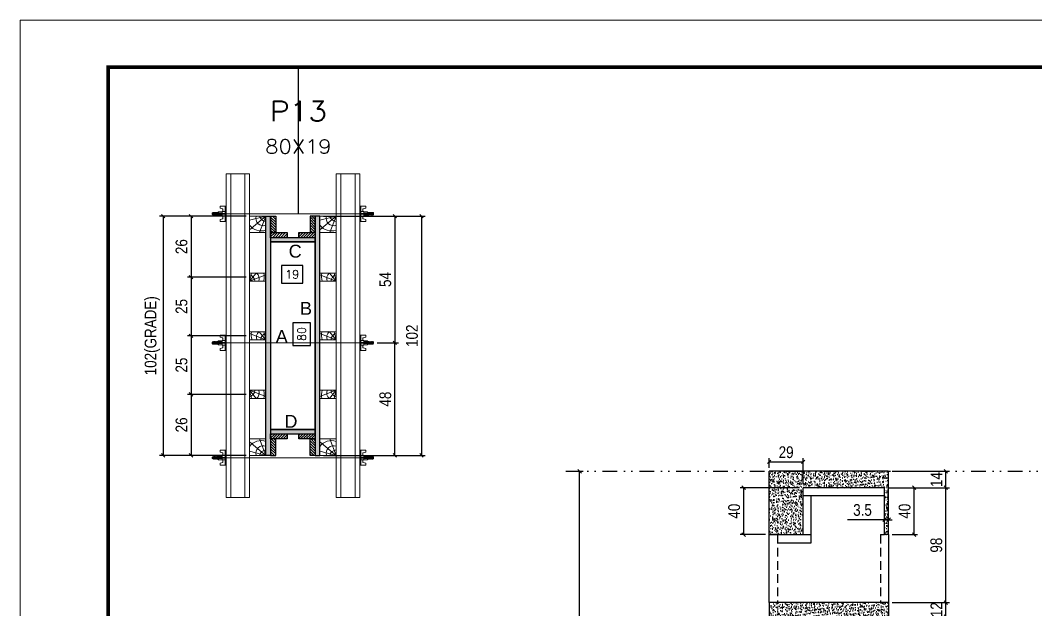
# Model space of a CAD drawing. Header units: millimetres. Extents: x 169816 to 178745, y 96537 to 113647.
# Drawn here: x 169816 to 170683, y 107422 to 107924 of the extents above; entities that cross this region are included whole.
import ezdxf
from ezdxf.enums import TextEntityAlignment as Align

# ---------------------------------------------------------------- set-up
doc = ezdxf.new("R2010")
doc.units = ezdxf.units.MM
for name, pattern in [('DASHED', [0.75, 0.5, -0.25]), ('DIVIDE2', [0.625, 0.25, -0.125, 0, -0.125, 0, -0.125]), ('HIDDEN', [0.375, 0.25, -0.125])]:
    doc.linetypes.add(name, pattern=pattern)
for name, color, linetype in [('CHAPA', 1, 'Continuous'), ('COTA', 241, 'Continuous'), ('Cota Seção (2x)', 241, 'Continuous'), ('MEIO_PONT', 93, 'Continuous'), ('Nível', 160, 'Continuous'), ('Painéis', 200, 'Continuous'), ('SARR_2.2x7', 40, 'Continuous'), ('SARRAFO', 251, 'Continuous'), ('Sarrafo de Pressão', 42, 'HIDDEN'), ('Texto de Titulo', 7, 'Continuous'), ('Texto Qtd Sarr', 242, 'Continuous'), ('TEXTO_GERAL', 7, 'Continuous')]:
    doc.layers.add(name, color=color, linetype=linetype)
for name, color, linetype, lineweight in [('Folhas', 255, 'Continuous', 9), ('Hachura', 251, 'Continuous', 9), ('Madeira', 126, 'Continuous', 18), ('Perfil Metálico', 224, 'Continuous', 18), ('SARRAFO DE PRESSAO', 251, 'DASHED', 9), ('Texto Seção', 7, 'Continuous', 15)]:
    doc.layers.add(name, color=color, linetype=linetype, lineweight=lineweight)
doc.styles.add('ARIAL', font='arial.ttf')
doc.styles.add('COTA TECNICA', font='techl___.ttf', dxfattribs={"height": 10})
doc.styles.add('COTA TECNICA 2X', font='techl___.ttf', dxfattribs={"height": 10})
doc.styles.add('COTA TECNICA-50', font='techl___.ttf', dxfattribs={"height": 10})
doc.styles.add('ROMANS', font='romans.shx')
doc.dimstyles.new('COTA PAINEL-50', dxfattribs={"dimtxt": 10, "dimasz": 3, "dimexe": 3, "dimexo": 3, "dimgap": 3, "dimtad": 1, "dimdec": 1, "dimzin": 12, "dimdsep": 46, "dimtxsty": 'COTA TECNICA-50', "dimblk1": 'OBLIQUE', "dimblk2": 'OBLIQUE', "dimsah": 1, "dimcen": 0.9, "dimclrd": 4, "dimclre": 4, "dimclrt": 240, "dimadec": 1, "dimazin": 3, "dimtfac": 1, "dimtdec": 1, "dimtmove": 0, "dimatfit": 3, "dimfxl": 1, "dimtolj": 1, "dimtzin": 12, "dimarcsym": 0})
doc.dimstyles.new('PAINEL', dxfattribs={"dimtxt": 10, "dimasz": 3, "dimexe": 3, "dimexo": 3, "dimgap": 3, "dimtad": 1, "dimdec": 1, "dimzin": 12, "dimdsep": 46, "dimtxsty": 'COTA TECNICA', "dimblk1": 'OBLIQUE', "dimblk2": 'OBLIQUE', "dimsah": 1, "dimcen": 0.9, "dimclrd": 4, "dimclre": 4, "dimclrt": 240, "dimadec": 1, "dimazin": 3, "dimtfac": 1, "dimtdec": 1, "dimtmove": 0, "dimatfit": 3, "dimfxl": 1, "dimtolj": 1, "dimtzin": 12, "dimarcsym": 0})
doc.dimstyles.new('SECAO PILAR', dxfattribs={"dimtxt": 10, "dimasz": 3, "dimexe": 3, "dimexo": 3, "dimgap": 3, "dimtad": 1, "dimdec": 1, "dimlfac": 0.5, "dimzin": 12, "dimdsep": 46, "dimtxsty": 'COTA TECNICA 2X', "dimblk1": 'OBLIQUE', "dimblk2": 'OBLIQUE', "dimsah": 1, "dimcen": 0.9, "dimclrd": 256, "dimclre": 256, "dimclrt": 256, "dimadec": 1, "dimazin": 3, "dimtfac": 1, "dimtdec": 1, "dimtmove": 0, "dimatfit": 3, "dimfxl": 1, "dimtolj": 1, "dimtzin": 12, "dimarcsym": 0})
doc.dimstyles.new('SECÇÃO 2', dxfattribs={"dimtxt": 7, "dimasz": 6, "dimexe": 0.18, "dimexo": 2, "dimgap": -4, "dimtad": 3, "dimdec": 1, "dimlfac": 0.5, "dimzin": 12, "dimdsep": 46, "dimtxsty": 'ROMANS', "dimblk": 'ARCHTICK', "dimcen": 0.09, "dimse1": 1, "dimse2": 1, "dimsd1": 1, "dimsd2": 1, "dimclrd": 180, "dimclre": 5, "dimclrt": 1, "dimadec": 0, "dimazin": 3, "dimtfac": 1, "dimtdec": 1, "dimtofl": 0, "dimtmove": 0, "dimatfit": 3, "dimldrblk": 'ARCHTICK', "dimfxl": 1, "dimtolj": 1, "dimtzin": 0, "dimarcsym": 0})
pattern_1 = [(135, (147138.2611, 117056.175), (-1.12253202, -1.12253202), [])]
pattern_2 = [(135, (147138.2611, 116881.175), (-1.12253202, -1.12253202), [])]

# ---------------------------------------------------------------- blocks, each defined once
blk = doc.blocks.new('9999999999')
at = {"layer": 'Folhas'}
blk.add_lwpolyline([(98138.98, 34190.21), (99623.98, 34190.21), (99623.98, 35240.21), (98138.98, 35240.21)], close=True, dxfattribs=at)
at = {"layer": 'Folhas', "color": 30, "const_width": 3}
blk.add_lwpolyline([(98213.98, 34230.21), (99583.98, 34230.21), (99583.98, 35200.21), (98213.98, 35200.21)], close=True, dxfattribs=at)
blk = doc.blocks.new('*D551')
at = {"layer": 'Cota Seção (2x)', "color": 180, "lineweight": -2, "transparency": 16777216}
for p, q in [((170063.67, 107666.39), (170048.67, 107666.39)), ((170048.67, 107666.39), (170048.67, 107647.05)), ((170063.67, 107647.05), (170063.67, 107666.39)), ((170048.67, 107647.05), (170063.67, 107647.05))]:
    blk.add_line(p, q, dxfattribs=at)
at = {"layer": 'Defpoints', "color": 0, "transparency": 16777216}
for p in [(170029.67, 107735.22), (170029.67, 107575.22), (170067.67, 107575.22)]:
    blk.add_point(p, dxfattribs=at)
at = {"layer": 'Cota Seção (2x)', "color": 1, "transparency": 16777216, "insert": (170056.17, 107656.72), "char_height": 7, "attachment_point": 5, "rotation": 90, "style": 'ROMANS'}
blk.add_mtext('\\A1;80', dxfattribs=at)
blk = doc.blocks.new('_ArchTick')
at = {"color": 0, "linetype": 'ByBlock', "const_width": 0.15}
blk.add_lwpolyline([(-0.5, -0.5), (0.5, 0.5)], dxfattribs=at)
blk = doc.blocks.new('_Oblique')
at = {"color": 0, "linetype": 'ByBlock', "lineweight": -2}
blk.add_line((-0.5, -0.5), (0.5, 0.5), dxfattribs=at)
blk = doc.blocks.new('*D552')
at = {"layer": 'Cota Seção (2x)', "lineweight": -2, "transparency": 16777216}
for p, q in [((170074.67, 107757.22), (170161.44, 107757.22)), ((170158.44, 107757.22), (170158.44, 107553.22)), ((170074.67, 107553.22), (170161.44, 107553.22))]:
    blk.add_line(p, q, dxfattribs=at)
at = {"layer": 'Defpoints', "color": 0, "transparency": 16777216}
for p in [(170071.67, 107757.22), (170071.67, 107553.22), (170158.44, 107553.22)]:
    blk.add_point(p, dxfattribs=at)
at = {"layer": 'Cota Seção (2x)', "lineweight": -2, "transparency": 16777216, "xscale": 3, "yscale": 3, "zscale": 3}
for p, rotation in [((170158.44, 107757.22), 90), ((170158.44, 107553.22), 270)]:
    blk.add_blockref('_Oblique', p, dxfattribs=dict(at, rotation=rotation))
at = {"layer": 'Cota Seção (2x)', "transparency": 16777216, "insert": (170150.34, 107655.22), "char_height": 10, "attachment_point": 5, "rotation": 90, "style": 'COTA TECNICA 2X'}
blk.add_mtext('\\A1;102', dxfattribs=at)
blk = doc.blocks.new('*D553')
at = {"layer": 'Cota Seção (2x)', "lineweight": -2, "transparency": 16777216}
for p, q in [((170108.67, 107757.22), (170138.68, 107757.22)), ((170135.68, 107757.22), (170135.68, 107649.16)), ((170120.47, 107649.16), (170138.68, 107649.16))]:
    blk.add_line(p, q, dxfattribs=at)
at = {"layer": 'Defpoints', "color": 0, "transparency": 16777216}
for p in [(170105.67, 107757.22), (170117.47, 107649.16), (170135.68, 107649.16)]:
    blk.add_point(p, dxfattribs=at)
at = {"layer": 'Cota Seção (2x)', "lineweight": -2, "transparency": 16777216, "xscale": 3, "yscale": 3, "zscale": 3}
for p, rotation in [((170135.68, 107757.22), 90), ((170135.68, 107649.16), 270)]:
    blk.add_blockref('_Oblique', p, dxfattribs=dict(at, rotation=rotation))
at = {"layer": 'Cota Seção (2x)', "transparency": 16777216, "insert": (170127.57, 107703.19), "char_height": 10, "attachment_point": 5, "rotation": 90, "style": 'COTA TECNICA 2X'}
blk.add_mtext('\\A1;54', dxfattribs=at)
blk = doc.blocks.new('*D554')
at = {"layer": 'Cota Seção (2x)', "lineweight": -2, "transparency": 16777216}
for p, q in [((170120.47, 107649.16), (170138.68, 107649.16)), ((170135.68, 107553.22), (170135.68, 107649.16)), ((170108.67, 107553.22), (170138.68, 107553.22))]:
    blk.add_line(p, q, dxfattribs=at)
at = {"layer": 'Defpoints', "color": 0, "transparency": 16777216}
for p in [(170117.47, 107649.16), (170135.68, 107649.16), (170105.67, 107553.22)]:
    blk.add_point(p, dxfattribs=at)
at = {"layer": 'Cota Seção (2x)', "lineweight": -2, "transparency": 16777216, "xscale": 3, "yscale": 3, "zscale": 3}
for p, rotation in [((170135.68, 107649.16), 90), ((170135.68, 107553.22), 270)]:
    blk.add_blockref('_Oblique', p, dxfattribs=dict(at, rotation=rotation))
at = {"layer": 'Cota Seção (2x)', "transparency": 16777216, "insert": (170127.58, 107601.19), "char_height": 10, "attachment_point": 5, "rotation": 90, "style": 'COTA TECNICA 2X'}
blk.add_mtext('\\A1;48', dxfattribs=at)
blk = doc.blocks.new('*D555')
at = {"layer": 'Cota Seção (2x)', "color": 180, "lineweight": -2, "transparency": 16777216}
for p, q in [((170057.06, 107715.13), (170039.06, 107715.13)), ((170039.06, 107715.13), (170039.06, 107700.13)), ((170057.06, 107700.13), (170057.06, 107715.13)), ((170039.06, 107700.13), (170057.06, 107700.13))]:
    blk.add_line(p, q, dxfattribs=at)
at = {"layer": 'Defpoints', "color": 0, "transparency": 16777216}
for p in [(170029.67, 107735.22), (170067.67, 107735.22), (170067.67, 107696.13)]:
    blk.add_point(p, dxfattribs=at)
at = {"layer": 'Cota Seção (2x)', "color": 1, "transparency": 16777216, "insert": (170048.06, 107707.63), "char_height": 7, "attachment_point": 5, "style": 'ROMANS'}
blk.add_mtext('\\A1;19', dxfattribs=at)
blk = doc.blocks.new('titulo1')
at = {"layer": 'Defpoints', "color": 252, "linetype": 'HIDDEN', "ltscale": 2}
blk.add_line((0, 0), (0, 125), dxfattribs=at)
at = {"layer": 'Defpoints', "style": 'ROMANS', "oblique": 15}
blk.add_attdef('FOLHA', text='', height=10, dxfattribs=at).set_placement((0, 15.58), align=Align.MIDDLE_CENTER)
at = {"layer": 'Texto Qtd Sarr', "color": 3, "style": 'ROMANS', "oblique": 15}
for tag, height, p in [('TITULO', 17, (0, 71.45)), ('SEÇÃO', 12, (0, 41.55))]:
    blk.add_attdef(tag, text='', height=height, dxfattribs=at).set_placement(p, align=Align.MIDDLE_CENTER)
blk = doc.blocks.new('PONTALETE')
at = {"layer": 'Madeira'}
for q in [(2.71, 7), (7, 5.76), (7, 1.74)]:
    blk.add_line((0, 0), q, dxfattribs=at)
blk.add_lwpolyline([(0, 0), (7, 0), (7, 7), (0, 7)], close=True, dxfattribs=at)
for centre, radius, start, end in [((2.04, 0.06), 6.23, 37.2818, 109.0913), ((1.09, 0.9), 3.19, 343.603, 109.9847), ((-0.21, -0.78), 3.09, 14.6322, 86.0383)]:
    blk.add_arc(centre, radius, start, end, dxfattribs=at)
blk = doc.blocks.new('*D556')
at = {"layer": 'Cota Seção (2x)', "lineweight": -2, "transparency": 16777216}
for p, q in [((170008.67, 107757.22), (169934.89, 107757.22)), ((169937.89, 107757.22), (169937.89, 107553.22)), ((170008.67, 107553.22), (169934.89, 107553.22))]:
    blk.add_line(p, q, dxfattribs=at)
at = {"layer": 'Defpoints', "color": 0, "transparency": 16777216}
for p in [(170011.67, 107757.22), (169937.89, 107553.22), (170011.67, 107553.22)]:
    blk.add_point(p, dxfattribs=at)
at = {"layer": 'Cota Seção (2x)', "lineweight": -2, "transparency": 16777216, "xscale": 3, "yscale": 3, "zscale": 3}
for p, rotation in [((169937.89, 107757.22), 90), ((169937.89, 107553.22), 270)]:
    blk.add_blockref('_Oblique', p, dxfattribs=dict(at, rotation=rotation))
at = {"layer": 'Cota Seção (2x)', "transparency": 16777216, "insert": (169928.67, 107655.22), "char_height": 10, "attachment_point": 5, "rotation": 90, "style": 'COTA TECNICA 2X'}
blk.add_mtext('\\A1;102(GRADE)', dxfattribs=at)
blk = doc.blocks.new('*D557')
at = {"layer": 'Cota Seção (2x)', "lineweight": -2, "transparency": 16777216}
for p, q in [((170008.67, 107605.22), (169958.73, 107605.22)), ((169961.73, 107605.22), (169961.73, 107553.22)), ((170008.67, 107553.22), (169958.73, 107553.22))]:
    blk.add_line(p, q, dxfattribs=at)
at = {"layer": 'Defpoints', "color": 0, "transparency": 16777216}
for p in [(170011.67, 107605.22), (169961.73, 107553.22), (170011.67, 107553.22)]:
    blk.add_point(p, dxfattribs=at)
at = {"layer": 'Cota Seção (2x)', "lineweight": -2, "transparency": 16777216, "xscale": 3, "yscale": 3, "zscale": 3}
for p, rotation in [((169961.73, 107605.22), 90), ((169961.73, 107553.22), 270)]:
    blk.add_blockref('_Oblique', p, dxfattribs=dict(at, rotation=rotation))
at = {"layer": 'Cota Seção (2x)', "transparency": 16777216, "insert": (169953.63, 107579.22), "char_height": 10, "attachment_point": 5, "rotation": 90, "style": 'COTA TECNICA 2X'}
blk.add_mtext('\\A1;26', dxfattribs=at)
blk = doc.blocks.new('MEIO PONTALETE')
at = {"layer": 'Madeira'}
for q in [(2.71, 7), (3.5, 2.88), (3.5, 0.87)]:
    blk.add_line((0, 0), q, dxfattribs=at)
blk.add_lwpolyline([(0, 0), (3.5, 0), (3.5, 7), (0, 7)], close=True, dxfattribs=at)
for centre, radius, start, end in [((2.04, 0.06), 6.23, 76.4499, 109.0913), ((1.09, 0.9), 3.19, 40.9063, 109.9847), ((-0.21, -0.78), 3.09, 14.6322, 86.0383)]:
    blk.add_arc(centre, radius, start, end, dxfattribs=at)
blk = doc.blocks.new('C')
at = {"layer": 'Hachura', "color": 0}
for p, q in [((0, 3.22), (0, -3.22)), ((0.45, 3.22), (0, 3.22)), ((0.46, 3.16), (0, 3.16)), ((0.46, 3.05), (0, 3.05)), ((0.46, 2.88), (0, 2.88)), ((0, 2.75), (0, -1.16)), ((0.46, 2.65), (0, 2.65)), ((0.46, 2.23), (0, 2.23)), ((0.46, 1.51), (0, 1.51)), ((0.39, 0.49), (0.17, 0.49)), ((0.45, -3.23), (0.45, 3.22)), ((0.45, 3.22), (2.58, 3.22)), ((1.74, 0.97), (0.45, 0.97)), ((1.45, 0.1), (0.45, 0.1)), ((1.35, 1.94), (1.35, 0.96)), ((2.58, 2.39), (1.47, 2.09)), ((1.74, -0.97), (1.74, 0.97)), ((1.74, 0.97), (1.74, 0.84)), ((1.74, 0.97), (1.74, 0.84)), ((1.74, 0.84), (3.35, 0.84)), ((3.35, 0.45), (1.74, 0.45)), ((2.58, 3.22), (2.58, 2.39)), ((3.32, 0.84), (3.32, -0.84)), ((3.35, 0.84), (3.35, -0.84)), ((3.68, 0.45), (3.35, 0.45)), ((3.84, -0.52), (3.35, 0.45)), ((3.35, 0.06), (3.67, -0.57)), ((3.68, 0.45), (4.16, -0.52)), ((3.72, 0.5), (4.25, -0.57)), ((4.37, -0.55), (3.83, 0.53)), ((4.15, 0.45), (3.93, 0.45)), ((4.42, -0.52), (3.93, 0.45)), ((4.15, 0.45), (4.26, 0.45)), ((4.26, 0.45), (4.74, -0.52)), ((4.3, 0.5), (4.83, -0.57)), ((4.95, -0.55), (4.41, 0.53)), ((4.51, 0.45), (4.84, 0.45)), ((5, -0.52), (4.51, 0.45)), ((4.84, 0.45), (5.32, -0.52)), ((4.88, 0.5), (5.41, -0.57)), ((5.53, -0.55), (4.99, 0.53)), ((5.58, -0.52), (5.09, 0.45)), ((5.42, 0.45), (5.09, 0.45)), ((5.58, -0.52), (5.09, 0.45)), ((5.42, 0.45), (5.74, -0.19)), ((5.46, 0.5), (5.74, -0.07)), ((5.74, 0.19), (5.57, 0.53)), ((5.74, 0.32), (5.68, 0.45)), ((5.68, 0.45), (5.74, 0.45)), ((5.74, 0.45), (5.9, 0.29)), ((5.74, 0.45), (5.74, -0.52)), ((5.9, -0.36), (5.9, 0.29)), ((0.45, 0), (0, 0)), ((0.46, -1.52), (0, -1.52)), ((0.46, -2.23), (0, -2.23)), ((0.46, -2.65), (0, -2.65)), ((0.46, -2.88), (0, -2.88)), ((0.46, -3.05), (0, -3.05)), ((0.46, -3.16), (0, -3.16)), ((0, -3.22), (2.57, -3.22)), ((0.08, -0.48), (0.29, -0.48)), ((0.29, -0.48), (0.4, -0.48)), ((0.45, 0), (0.45, -0.97)), ((0.45, -0.16), (1.45, -0.16)), ((0.45, -0.65), (0.45, -0.32)), ((0.45, -3.23), (0.45, -0.65)), ((0.45, -0.97), (1.74, -0.97)), ((1.35, -1.94), (1.35, -0.97)), ((2.58, -2.39), (1.47, -2.1)), ((3.35, -0.32), (1.74, -0.32)), ((3.35, -0.84), (1.74, -0.84)), ((2.58, -3.23), (2.58, -2.39)), ((3.35, -0.07), (3.58, -0.52)), ((3.35, -0.52), (3.58, -0.52)), ((3.84, -0.52), (4.16, -0.52)), ((4.42, -0.52), (4.74, -0.52)), ((4.63, -0.52), (4.74, -0.52)), ((5, -0.52), (5.32, -0.52)), ((5.58, -0.52), (5.74, -0.52)), ((5.74, -0.52), (5.9, -0.36)), ((5.74, -0.52), (5.74, -0.52))]:
    blk.add_line(p, q, dxfattribs=at)
for centre, radius, start, end in [((1.52, 1.94), 0.161, 104.7436, 180), ((1.44, -0.03), 0.129, 272.695, 87.305), ((3.81, 0.39), 0.143, 25.5688, 154.4312), ((4.39, 0.39), 0.143, 25.5688, 154.4312), ((4.97, 0.39), 0.143, 25.5688, 154.4312), ((5.55, 0.39), 0.143, 25.5688, 154.4312), ((0.17, -0.37), 0.174, 221.744, 317.8592), ((1.52, -1.94), 0.161, 180, 255.2564), ((3.71, -0.4), 0.174, 222.1408, 318.256), ((4.29, -0.4), 0.174, 222.1408, 318.256), ((4.87, -0.4), 0.174, 222.1408, 318.256), ((5.45, -0.4), 0.174, 222.1408, 318.256), ((5.61, -0.4), 0.174, 317.8592, 318.256)]:
    blk.add_arc(centre, radius, start, end, dxfattribs=at)
blk = doc.blocks.new('*D558')
at = {"layer": 'COTA', "lineweight": -2, "transparency": 16777216}
for p, q in [((170008.67, 107757.22), (169958.73, 107757.22)), ((169961.73, 107757.22), (169961.73, 107705.22)), ((170008.67, 107705.22), (169958.73, 107705.22))]:
    blk.add_line(p, q, dxfattribs=at)
at = {"layer": 'Defpoints', "color": 0, "transparency": 16777216}
for p in [(170011.67, 107757.22), (169961.73, 107705.22), (170011.67, 107705.22)]:
    blk.add_point(p, dxfattribs=at)
at = {"layer": 'COTA', "lineweight": -2, "transparency": 16777216, "xscale": 3, "yscale": 3, "zscale": 3}
for p, rotation in [((169961.73, 107757.22), 90), ((169961.73, 107705.22), 270)]:
    blk.add_blockref('_Oblique', p, dxfattribs=dict(at, rotation=rotation))
at = {"layer": 'COTA', "transparency": 16777216, "insert": (169953.63, 107731.22), "char_height": 10, "attachment_point": 5, "rotation": 90, "style": 'COTA TECNICA 2X'}
blk.add_mtext('\\A1;26', dxfattribs=at)
blk = doc.blocks.new('*D559')
at = {"layer": 'Cota Seção (2x)', "lineweight": -2, "transparency": 16777216}
for p, q in [((170008.67, 107705.22), (169958.73, 107705.22)), ((169961.73, 107705.22), (169961.73, 107655.22)), ((170008.67, 107655.22), (169958.73, 107655.22))]:
    blk.add_line(p, q, dxfattribs=at)
at = {"layer": 'Defpoints', "color": 0, "transparency": 16777216}
for p in [(170011.67, 107705.22), (169961.73, 107655.22), (170011.67, 107655.22)]:
    blk.add_point(p, dxfattribs=at)
at = {"layer": 'Cota Seção (2x)', "lineweight": -2, "transparency": 16777216, "xscale": 3, "yscale": 3, "zscale": 3}
for p, rotation in [((169961.73, 107705.22), 90), ((169961.73, 107655.22), 270)]:
    blk.add_blockref('_Oblique', p, dxfattribs=dict(at, rotation=rotation))
at = {"layer": 'Cota Seção (2x)', "transparency": 16777216, "insert": (169953.62, 107680.22), "char_height": 10, "attachment_point": 5, "rotation": 90, "style": 'COTA TECNICA 2X'}
blk.add_mtext('\\A1;25', dxfattribs=at)
blk = doc.blocks.new('*D944')
at = {"layer": 'Cota Seção (2x)', "lineweight": -2, "transparency": 16777216}
for p, q in [((170008.67, 107655.22), (169958.73, 107655.22)), ((169961.73, 107655.22), (169961.73, 107605.22)), ((170008.67, 107605.22), (169958.73, 107605.22))]:
    blk.add_line(p, q, dxfattribs=at)
at = {"layer": 'Defpoints', "color": 0, "transparency": 16777216}
for p in [(170011.67, 107655.22), (169961.73, 107605.22), (170011.67, 107605.22)]:
    blk.add_point(p, dxfattribs=at)
at = {"layer": 'Cota Seção (2x)', "lineweight": -2, "transparency": 16777216, "xscale": 3, "yscale": 3, "zscale": 3}
for p, rotation in [((169961.73, 107655.22), 90), ((169961.73, 107605.22), 270)]:
    blk.add_blockref('_Oblique', p, dxfattribs=dict(at, rotation=rotation))
at = {"layer": 'Cota Seção (2x)', "transparency": 16777216, "insert": (169953.62, 107630.22), "char_height": 10, "attachment_point": 5, "rotation": 90, "style": 'COTA TECNICA 2X'}
blk.add_mtext('\\A1;25', dxfattribs=at)
blk = doc.blocks.new('*D1104')
at = {"layer": 'COTA', "color": 4, "lineweight": -2, "transparency": 16777216}
for p, q in [((170284.49, 107539.64), (170296.34, 107539.64)), ((170293.34, 107199.64), (170293.34, 107539.64)), ((170284.49, 107199.64), (170296.34, 107199.64))]:
    blk.add_line(p, q, dxfattribs=at)
at = {"layer": 'Defpoints', "color": 0, "transparency": 16777216}
for p in [(170281.49, 107539.64), (170293.34, 107539.64), (170281.49, 107199.64)]:
    blk.add_point(p, dxfattribs=at)
at = {"layer": 'COTA', "color": 4, "lineweight": -2, "transparency": 16777216, "xscale": 3, "yscale": 3, "zscale": 3}
for p, rotation in [((170293.34, 107539.64), 90), ((170293.34, 107199.64), 270)]:
    blk.add_blockref('_Oblique', p, dxfattribs=dict(at, rotation=rotation))
at = {"layer": 'COTA', "color": 240, "transparency": 16777216, "insert": (170285.13, 107369.64), "char_height": 10, "attachment_point": 5, "rotation": 90, "style": 'COTA TECNICA-50'}
blk.add_mtext('\\A1;340', dxfattribs=at)
blk = doc.blocks.new('*D864')
at = {"layer": 'COTA', "color": 4, "lineweight": -2, "transparency": 16777216}
for p, q in [((170556.61, 107525.64), (170608.93, 107525.64)), ((170605.93, 107427.64), (170605.93, 107525.64)), ((170560.11, 107427.64), (170608.93, 107427.64))]:
    blk.add_line(p, q, dxfattribs=at)
at = {"layer": 'Defpoints', "color": 0, "transparency": 16777216}
for p in [(170553.61, 107525.64), (170605.93, 107525.64), (170557.11, 107427.64)]:
    blk.add_point(p, dxfattribs=at)
at = {"layer": 'COTA', "color": 4, "lineweight": -2, "transparency": 16777216, "xscale": 3, "yscale": 3, "zscale": 3}
for p, rotation in [((170605.93, 107525.64), 90), ((170605.93, 107427.64), 270)]:
    blk.add_blockref('_Oblique', p, dxfattribs=dict(at, rotation=rotation))
at = {"layer": 'COTA', "color": 240, "transparency": 16777216, "insert": (170597.82, 107476.64), "char_height": 10, "attachment_point": 5, "rotation": 90, "style": 'COTA TECNICA'}
blk.add_mtext('\\A1;98', dxfattribs=at)
blk = doc.blocks.new('*D865')
at = {"layer": 'COTA', "color": 4, "lineweight": -2, "transparency": 16777216}
for p, q in [((170560.11, 107539.64), (170608.93, 107539.64)), ((170605.93, 107525.64), (170605.93, 107539.64)), ((170556.61, 107525.64), (170608.93, 107525.64))]:
    blk.add_line(p, q, dxfattribs=at)
at = {"layer": 'Defpoints', "color": 0, "transparency": 16777216}
for p in [(170557.11, 107539.64), (170605.93, 107539.64), (170553.61, 107525.64)]:
    blk.add_point(p, dxfattribs=at)
at = {"layer": 'COTA', "color": 4, "lineweight": -2, "transparency": 16777216, "xscale": 3, "yscale": 3, "zscale": 3}
for p, rotation in [((170605.93, 107539.64), 90), ((170605.93, 107525.64), 270)]:
    blk.add_blockref('_Oblique', p, dxfattribs=dict(at, rotation=rotation))
at = {"layer": 'COTA', "color": 240, "transparency": 16777216, "insert": (170597.85, 107532.64), "char_height": 10, "attachment_point": 5, "rotation": 90, "style": 'COTA TECNICA'}
blk.add_mtext('\\A1;14', dxfattribs=at)
blk = doc.blocks.new('*D1115')
at = {"layer": 'COTA', "color": 4, "lineweight": -2, "transparency": 16777216}
for p, q in [((170556.61, 107525.64), (170581.86, 107525.64)), ((170578.86, 107485.64), (170578.86, 107525.64)), ((170560.11, 107485.64), (170581.86, 107485.64))]:
    blk.add_line(p, q, dxfattribs=at)
at = {"layer": 'Defpoints', "color": 0, "transparency": 16777216}
for p in [(170553.61, 107525.64), (170578.86, 107525.64), (170557.11, 107485.64)]:
    blk.add_point(p, dxfattribs=at)
at = {"layer": 'COTA', "color": 4, "lineweight": -2, "transparency": 16777216, "xscale": 3, "yscale": 3, "zscale": 3}
for p, rotation in [((170578.86, 107525.64), 90), ((170578.86, 107485.64), 270)]:
    blk.add_blockref('_Oblique', p, dxfattribs=dict(at, rotation=rotation))
at = {"layer": 'COTA', "color": 240, "transparency": 16777216, "insert": (170570.75, 107505.64), "char_height": 10, "attachment_point": 5, "rotation": 90, "style": 'COTA TECNICA'}
blk.add_mtext('\\A1;40', dxfattribs=at)
blk = doc.blocks.new('*D866')
at = {"layer": 'COTA', "color": 4, "lineweight": -2, "transparency": 16777216}
for p, q in [((170553.61, 107491.51), (170553.61, 107501.39)), ((170557.11, 107489.51), (170557.11, 107501.39)), ((170553.61, 107498.39), (170522.01, 107498.39)), ((170557.11, 107498.39), (170553.61, 107498.39)), ((170557.11, 107498.39), (170560.11, 107498.39))]:
    blk.add_line(p, q, dxfattribs=at)
at = {"layer": 'Defpoints', "color": 0, "transparency": 16777216}
for p in [(170557.11, 107498.39), (170553.61, 107488.51), (170557.11, 107486.51)]:
    blk.add_point(p, dxfattribs=at)
at = {"layer": 'COTA', "color": 4, "lineweight": -2, "transparency": 16777216, "xscale": 3, "yscale": 3, "zscale": 3}
blk.add_blockref('_Oblique', (170553.61, 107498.39), dxfattribs=at)
at = {"layer": 'COTA', "color": 4, "lineweight": -2, "transparency": 16777216, "xscale": 3, "yscale": 3, "zscale": 3, "rotation": 180}
blk.add_blockref('_Oblique', (170557.11, 107498.39), dxfattribs=at)
at = {"layer": 'COTA', "color": 240, "transparency": 16777216, "insert": (170534.81, 107506.61), "char_height": 10, "attachment_point": 5, "style": 'COTA TECNICA'}
blk.add_mtext('\\A1;3.5', dxfattribs=at)
blk = doc.blocks.new('*D867')
at = {"layer": 'COTA', "color": 4, "lineweight": -2, "transparency": 16777216}
for p, q in [((170481.11, 107525.64), (170430.37, 107525.64)), ((170433.37, 107485.64), (170433.37, 107525.64)), ((170452.11, 107485.64), (170430.37, 107485.64))]:
    blk.add_line(p, q, dxfattribs=at)
at = {"layer": 'Defpoints', "color": 0, "transparency": 16777216}
for p in [(170433.37, 107525.64), (170484.11, 107525.64), (170455.11, 107485.64)]:
    blk.add_point(p, dxfattribs=at)
at = {"layer": 'COTA', "color": 4, "lineweight": -2, "transparency": 16777216, "xscale": 3, "yscale": 3, "zscale": 3}
for p, rotation in [((170433.37, 107525.64), 90), ((170433.37, 107485.64), 270)]:
    blk.add_blockref('_Oblique', p, dxfattribs=dict(at, rotation=rotation))
at = {"layer": 'COTA', "color": 240, "transparency": 16777216, "insert": (170425.27, 107505.64), "char_height": 10, "attachment_point": 5, "rotation": 90, "style": 'COTA TECNICA'}
blk.add_mtext('\\A1;40', dxfattribs=at)
blk = doc.blocks.new('*D1118')
at = {"layer": 'COTA', "color": 4, "lineweight": -2, "transparency": 16777216}
for p, q in [((170455.11, 107542.64), (170455.11, 107550.77)), ((170455.11, 107547.77), (170484.11, 107547.77)), ((170484.11, 107528.64), (170484.11, 107550.77))]:
    blk.add_line(p, q, dxfattribs=at)
at = {"layer": 'Defpoints', "color": 0, "transparency": 16777216}
for p in [(170484.11, 107547.77), (170455.11, 107539.64), (170484.11, 107525.64)]:
    blk.add_point(p, dxfattribs=at)
at = {"layer": 'COTA', "color": 4, "lineweight": -2, "transparency": 16777216, "xscale": 3, "yscale": 3, "zscale": 3, "rotation": 180}
blk.add_blockref('_Oblique', (170455.11, 107547.77), dxfattribs=at)
at = {"layer": 'COTA', "color": 4, "lineweight": -2, "transparency": 16777216, "xscale": 3, "yscale": 3, "zscale": 3}
blk.add_blockref('_Oblique', (170484.11, 107547.77), dxfattribs=at)
at = {"layer": 'COTA', "color": 240, "transparency": 16777216, "insert": (170469.61, 107555.86), "char_height": 10, "attachment_point": 5, "style": 'COTA TECNICA'}
blk.add_mtext('\\A1;29', dxfattribs=at)
blk = doc.blocks.new('*D868')
at = {"layer": 'COTA', "color": 4, "lineweight": -2, "transparency": 16777216}
for p, q in [((170560.11, 107427.64), (170608.93, 107427.64)), ((170605.93, 107415.64), (170605.93, 107427.64)), ((170560.11, 107415.64), (170608.93, 107415.64))]:
    blk.add_line(p, q, dxfattribs=at)
at = {"layer": 'Defpoints', "color": 0, "transparency": 16777216}
for p in [(170557.11, 107427.64), (170605.93, 107427.64), (170557.11, 107415.64)]:
    blk.add_point(p, dxfattribs=at)
at = {"layer": 'COTA', "color": 4, "lineweight": -2, "transparency": 16777216, "xscale": 3, "yscale": 3, "zscale": 3}
for p, rotation in [((170605.93, 107427.64), 90), ((170605.93, 107415.64), 270)]:
    blk.add_blockref('_Oblique', p, dxfattribs=dict(at, rotation=rotation))
at = {"layer": 'COTA', "color": 240, "transparency": 16777216, "insert": (170597.87, 107421.64), "char_height": 10, "attachment_point": 5, "rotation": 90, "style": 'COTA TECNICA'}
blk.add_mtext('\\A1;12', dxfattribs=at)

msp = doc.modelspace()

# ---------------------------------------------------------------- hatches: boundary and pattern name
at = {"layer": 'COTA', "linetype": 'ByBlock'}
h = msp.add_hatch(dxfattribs=at)
h.set_pattern_fill('AR-CONC', color=256, scale=0.03)
h.set_pattern_definition([(50, (-4768.5, 0), (5.46554007, -0.47817257), [0.5715, -6.2865]), (355, (-4768.5, 0), (-1.05730264, 5.73170536), [0.4572, -5.02921753]), (100.4514447, (-4768.0445, -0.04), (4.40823741, 5.25353256), [0.48570026, -5.34270734]), (46.1842, (-4768.5, 1.524), (8.13237123, -1.26126984), [0.85725, -9.42975]), (96.6355576, (-4767.822, 1.419), (7.12212402, 7.42278374), [0.7285507, -8.01406824]), (351.184151, (-4768.5, 1.524), (7.12212402, 7.42278374), [0.685799, -7.54379196]), (21, (-4767.738, 1.143), (4.54843174, -3.06795595), [0.5715, -6.2865]), (326, (-4767.738, 1.143), (1.85406085, 5.52563898), [0.4572, -5.0292]), (71.451445, (-4767.359, 0.8873), (6.40249258, 2.45768307), [0.48570026, -5.34269813]), (37.5, (-4768.5, 0), (0.092658098, 2.536651166), [0, -4.96824, 0, -5.1054, 0, -5.04825]), (7.5, (-4768.5, 0), (2.004589875, 3.005417245), [0, -2.91084, 0, -4.85394, 0, -1.92405]), (327.5, (-4770.1993, 0), (4.067717855, -0.17186232), [0, -1.905, 0, -5.9436, 0, -7.8867]), (317.5, (-4770.9613, 0), (4.44387544, 0.76279473), [0, -2.4765, 0, -3.94716, 0, -5.6007])])
h.paths.add_polyline_path([(170455.11, 107539.64), (170455.11, 107485.64), (170484.11, 107485.64), (170484.11, 107525.64), (170553.61, 107525.64), (170553.61, 107485.64), (170557.11, 107485.64), (170557.11, 107539.64)])
h = msp.add_hatch(dxfattribs=at)
h.set_pattern_fill('AR-CONC', color=256, scale=0.03)
h.paths.add_polyline_path([(170455.11, 107427.64), (170455.11, 107393.64), (170489.11, 107393.64), (170489.11, 107415.64), (170553.61, 107415.64), (170553.61, 107393.64), (170557.11, 107393.64), (170557.11, 107427.64)])
at = {"layer": 'Hachura'}
h = msp.add_hatch(color=256, dxfattribs=at)
h.dxf.hatch_style = 1
h.paths.add_polyline_path([(170029.67, 107553.22), (170025.67, 107553.22), (170025.67, 107757.22), (170029.67, 107757.22)])
h = msp.add_hatch(color=256, dxfattribs=at)
h.dxf.hatch_style = 1
h.paths.add_polyline_path([(170029.67, 107553.22), (170025.67, 107553.22), (170025.67, 107757.22), (170029.67, 107757.22)])
h = msp.add_hatch(dxfattribs=at)
h.set_pattern_fill('ANSI31', color=256, scale=0.5, angle=90, style=0)
h.set_pattern_definition(pattern_2)
h.paths.add_polyline_path([(170029.67, 107743.22), (170034.07, 107743.22), (170034.07, 107757.22), (170029.67, 107757.22)])
h = msp.add_hatch(dxfattribs=at)
h.set_pattern_fill('ANSI31', color=256, scale=0.5, angle=90, style=0)
h.set_pattern_definition(pattern_2)
h.paths.add_polyline_path([(170067.67, 107743.22), (170063.27, 107743.22), (170063.27, 107757.22), (170067.67, 107757.22)])
h = msp.add_hatch(color=256, dxfattribs=at)
h.dxf.hatch_style = 1
h.paths.add_polyline_path([(170067.67, 107553.22), (170071.67, 107553.22), (170071.67, 107757.22), (170067.67, 107757.22)])
h = msp.add_hatch(color=256, dxfattribs=at)
h.dxf.hatch_style = 1
h.paths.add_polyline_path([(170067.67, 107553.22), (170071.67, 107553.22), (170071.67, 107757.22), (170067.67, 107757.22)])
h = msp.add_hatch(dxfattribs=at)
h.set_pattern_fill('ANSI31', color=256, scale=0.5, angle=540, style=0)
h.set_pattern_definition([(225, (160540.7175, 84813.815), (1.12253202, -1.12253202), [])])
h.paths.add_polyline_path([(170029.67, 107743.22), (170029.67, 107738.82), (170043.67, 107738.82), (170043.67, 107743.22)])
h = msp.add_hatch(dxfattribs=at)
h.set_pattern_fill('ANSI31', color=256, scale=0.5, angle=540, style=0)
h.set_pattern_definition([(225, (160564.7175, 84813.815), (1.12253202, -1.12253202), [])])
h.paths.add_polyline_path([(170053.67, 107743.22), (170053.67, 107738.82), (170067.67, 107738.82), (170067.67, 107743.22)])
h = msp.add_hatch(color=256, dxfattribs=at)
h.dxf.hatch_style = 1
h.paths.add_polyline_path([(170029.67, 107738.82), (170029.67, 107735.22), (170067.67, 107735.22), (170067.67, 107738.82)])
h = msp.add_hatch(color=256, dxfattribs=at)
h.dxf.hatch_style = 1
h.paths.add_polyline_path([(170029.67, 107738.82), (170029.67, 107735.22), (170067.67, 107735.22), (170067.67, 107738.82)])
h = msp.add_hatch(color=256, dxfattribs=at)
h.dxf.hatch_style = 1
h.paths.add_polyline_path([(170029.67, 107575.22), (170029.67, 107571.62), (170067.67, 107571.62), (170067.67, 107575.22)])
h = msp.add_hatch(color=256, dxfattribs=at)
h.dxf.hatch_style = 1
h.paths.add_polyline_path([(170029.67, 107575.22), (170029.67, 107571.62), (170067.67, 107571.62), (170067.67, 107575.22)])
h = msp.add_hatch(dxfattribs=at)
h.set_pattern_fill('ANSI31', color=256, scale=0.5, angle=540, style=0)
h.set_pattern_definition([(225, (160540.7175, 84642.215), (1.12253202, -1.12253202), [])])
h.paths.add_polyline_path([(170029.67, 107571.62), (170029.67, 107567.22), (170043.67, 107567.22), (170043.67, 107571.62)])
h = msp.add_hatch(dxfattribs=at)
h.set_pattern_fill('ANSI31', color=256, scale=0.5, angle=540, style=0)
h.set_pattern_definition([(225, (160564.7175, 84642.215), (1.12253202, -1.12253202), [])])
h.paths.add_polyline_path([(170053.67, 107571.62), (170053.67, 107567.22), (170067.67, 107567.22), (170067.67, 107571.62)])
h = msp.add_hatch(dxfattribs=at)
h.set_pattern_fill('ANSI31', color=256, scale=0.5, angle=90, style=0)
h.set_pattern_definition(pattern_1)
h.paths.add_polyline_path([(170029.67, 107567.22), (170034.07, 107567.22), (170034.07, 107553.22), (170029.67, 107553.22)])
h = msp.add_hatch(dxfattribs=at)
h.set_pattern_fill('ANSI31', color=256, scale=0.5, angle=90, style=0)
h.set_pattern_definition(pattern_1)
h.paths.add_polyline_path([(170067.67, 107567.22), (170063.27, 107567.22), (170063.27, 107553.22), (170067.67, 107553.22)])

# ---------------------------------------------------------------- linework, layer by layer
at = {"layer": 'CHAPA'}
for points in [[(170029.67, 107553.22), (170025.67, 107553.22), (170025.67, 107757.22), (170029.67, 107757.22)], [(170029.67, 107553.22), (170025.67, 107553.22), (170025.67, 107757.22), (170029.67, 107757.22)], [(170067.67, 107553.22), (170071.67, 107553.22), (170071.67, 107757.22), (170067.67, 107757.22)], [(170067.67, 107553.22), (170071.67, 107553.22), (170071.67, 107757.22), (170067.67, 107757.22)], [(170029.67, 107738.82), (170029.67, 107735.22), (170067.67, 107735.22), (170067.67, 107738.82)], [(170029.67, 107738.82), (170029.67, 107735.22), (170067.67, 107735.22), (170067.67, 107738.82)], [(170029.67, 107575.22), (170029.67, 107571.62), (170067.67, 107571.62), (170067.67, 107575.22)], [(170029.67, 107575.22), (170029.67, 107571.62), (170067.67, 107571.62), (170067.67, 107575.22)]]:
    msp.add_lwpolyline(points, close=True, dxfattribs=at)
at = {"layer": 'COTA', "linetype": 'ByBlock'}
for p, q in [((170557.11, 107539.64), (170455.11, 107539.64)), ((170455.11, 107485.64), (170455.11, 107539.64)), ((170557.11, 107485.64), (170557.11, 107539.64)), ((170455.11, 107427.64), (170455.11, 107393.64)), ((170557.11, 107427.64), (170557.11, 107393.64))]:
    msp.add_line(p, q, dxfattribs=at)
at = {"layer": 'Hachura'}
for p, q in [((169980.87, 107759.22), (170112.67, 107759.23)), ((169980.87, 107649.22), (170112.67, 107649.21)), ((169980.87, 107551.22), (170112.67, 107551.21))]:
    msp.add_line(p, q, dxfattribs=at)
at = {"layer": 'Madeira'}
for points in [[(170025.67, 107553.22), (170011.67, 107553.22), (170011.67, 107757.22), (170025.67, 107757.22)], [(170071.67, 107553.22), (170085.67, 107553.22), (170085.67, 107757.22), (170071.67, 107757.22)]]:
    msp.add_lwpolyline(points, close=True, dxfattribs=at)
at = {"layer": 'Nível', "color": 4, "linetype": 'DIVIDE2', "ltscale": 50}
msp.add_line((170281.49, 107539.64), (171261.02, 107539.64), dxfattribs=at)
at = {"layer": 'Painéis'}
for p, q in [((170553.61, 107525.64), (170484.11, 107525.64)), ((170484.11, 107485.64), (170484.11, 107525.64)), ((170553.61, 107485.64), (170553.61, 107525.64)), ((170553.61, 107515.64), (170553.61, 107515.64)), ((170455.11, 107427.64), (170455.11, 107485.64)), ((170455.11, 107485.64), (170484.11, 107485.64)), ((170557.11, 107485.64), (170553.61, 107485.64)), ((170557.11, 107485.64), (170557.11, 107427.64)), ((170557.11, 107427.64), (170455.11, 107427.64))]:
    msp.add_line(p, q, dxfattribs=at)
msp.add_lwpolyline([(170067.67, 107735.22), (170029.67, 107735.22), (170029.67, 107575.22), (170067.67, 107575.22)], close=True, dxfattribs=at)
at = {"layer": 'Perfil Metálico'}
for points in [[(169991.67, 107517.22), (170011.67, 107517.22), (170011.67, 107793.22), (169991.67, 107793.22)], [(170007.67, 107793.22), (169995.67, 107793.22), (169995.67, 107517.22), (170007.67, 107517.22)], [(170105.67, 107517.22), (170085.67, 107517.22), (170085.67, 107793.22), (170105.67, 107793.22)], [(170089.67, 107793.22), (170101.67, 107793.22), (170101.67, 107517.22), (170089.67, 107517.22)]]:
    msp.add_lwpolyline(points, close=True, dxfattribs=at)
at = {"layer": 'SARR_2.2x7'}
for p, q in [((170553.61, 107518.64), (170484.11, 107518.64)), ((170491.11, 107485.64), (170491.11, 107518.64)), ((170484.11, 107485.64), (170491.11, 107485.64)), ((170491.11, 107478.64), (170491.11, 107485.64)), ((170462.11, 107478.64), (170491.11, 107478.64))]:
    msp.add_line(p, q, dxfattribs=at)
at = {"layer": 'SARRAFO'}
for points in [[(170034.07, 107757.22), (170034.07, 107743.22), (170029.67, 107743.22), (170029.67, 107757.22)], [(170063.27, 107757.22), (170063.27, 107743.22), (170067.67, 107743.22), (170067.67, 107757.22)], [(170043.67, 107738.82), (170029.67, 107738.82), (170029.67, 107743.22), (170043.67, 107743.22)], [(170043.67, 107738.82), (170029.67, 107738.82), (170029.67, 107743.22), (170043.67, 107743.22)], [(170067.67, 107738.82), (170053.67, 107738.82), (170053.67, 107743.22), (170067.67, 107743.22)], [(170067.67, 107738.82), (170053.67, 107738.82), (170053.67, 107743.22), (170067.67, 107743.22)], [(170043.67, 107567.22), (170029.67, 107567.22), (170029.67, 107571.62), (170043.67, 107571.62)], [(170043.67, 107567.22), (170029.67, 107567.22), (170029.67, 107571.62), (170043.67, 107571.62)], [(170067.67, 107567.22), (170053.67, 107567.22), (170053.67, 107571.62), (170067.67, 107571.62)], [(170067.67, 107567.22), (170053.67, 107567.22), (170053.67, 107571.62), (170067.67, 107571.62)], [(170034.07, 107553.22), (170034.07, 107567.22), (170029.67, 107567.22), (170029.67, 107553.22)], [(170063.27, 107553.22), (170063.27, 107567.22), (170067.67, 107567.22), (170067.67, 107553.22)]]:
    msp.add_lwpolyline(points, close=True, dxfattribs=at)
at = {"layer": 'Sarrafo de Pressão', "ltscale": 30}
for p, q in [((170462.11, 107485.64), (170455.11, 107485.64)), ((170462.11, 107485.64), (170462.11, 107427.64)), ((170550.11, 107485.64), (170553.61, 107485.64)), ((170550.11, 107485.64), (170550.11, 107427.64))]:
    msp.add_line(p, q, dxfattribs=at)

# ---------------------------------------------------------------- block references
at = {"layer": 'Hachura', "linetype": 'Continuous', "yscale": 2, "zscale": 2, "rotation": 180}
for p, xscale in [((169991.67, 107759.22), 2), ((170105.67, 107759.22), -2)]:
    msp.add_blockref('C', p, dxfattribs=dict(at, xscale=xscale))
at = {"layer": 'Hachura', "linetype": 'Continuous', "yscale": 2, "zscale": 2}
for p, xscale in [((169991.67, 107649.22), -2), ((170105.67, 107649.22), 2), ((169991.67, 107551.22), -2), ((170105.67, 107551.22), 2)]:
    msp.add_blockref('C', p, dxfattribs=dict(at, xscale=xscale))
at = {"layer": 'MEIO_PONT'}
for name, p, xscale, yscale, zscale, rotation in [('PONTALETE', (170025.67, 107757.22), 2, 2, 2, 180), ('PONTALETE', (170085.67, 107757.22), 2, 2, 2, 180), ('MEIO PONTALETE', (170011.67, 107701.72), -1.999999997962732, 1.999999997962732, 1.999999997962732, 270), ('MEIO PONTALETE', (170085.67, 107701.72), 1.999999997962732, 1.999999997962732, 1.999999997962732, 90.00000000000001), ('MEIO PONTALETE', (170025.67, 107651.72), 1.999999997962732, 1.999999997962732, 1.999999997962732, 90.00000000000001), ('MEIO PONTALETE', (170085.67, 107651.72), 1.999999997962732, 1.999999997962732, 1.999999997962732, 90.00000000000001), ('MEIO PONTALETE', (170011.67, 107608.72), 1.999999997962732, 1.999999997962732, 1.999999997962732, 270), ('MEIO PONTALETE', (170085.67, 107608.72), -1.999999997962732, 1.999999997962732, 1.999999997962732, 90)]:
    msp.add_blockref(name, p, dxfattribs=dict(at, xscale=xscale, yscale=yscale, zscale=zscale, rotation=rotation))
at = {"layer": 'MEIO_PONT', "xscale": -2, "yscale": 2, "zscale": 2}
for p in [(170025.67, 107553.22), (170085.67, 107553.22)]:
    msp.add_blockref('PONTALETE', p, dxfattribs=at)
at = {"layer": 'SARRAFO DE PRESSAO', "color": 6, "linetype": 'ByBlock'}
msp.add_blockref('9999999999', (71677.04, 72684.02), dxfattribs=at)
at = {"layer": 'Texto Seção'}
ref = msp.add_blockref('titulo1', (170053.37, 107759.23), dxfattribs=at)
ref.add_attrib('TITULO', 'P13', dxfattribs={"layer": 'Texto de Titulo', "color": 7, "height": 17, "style": 'ROMANS', "width": 1.1}).set_placement((170053.37, 107846.73), align=Align.MIDDLE_CENTER)
ref.add_attrib('SEÇÃO', '80X19', dxfattribs={"layer": 'Texto de Titulo', "color": 7, "height": 12, "style": 'ROMANS', "width": 1.1}).set_placement((170053.37, 107816.73), align=Align.MIDDLE_CENTER)

# ---------------------------------------------------------------- texts
at = {"layer": 'TEXTO_GERAL', "style": 'ARIAL'}
for s, p in [('C', (170050.6, 107727.36)), ('B', (170059.84, 107678.58)), ('A', (170039.13, 107654.67)), ('D', (170047, 107582.22))]:
    msp.add_text(s, height=11, dxfattribs=at).set_placement(p, align=Align.MIDDLE_CENTER)

# ---------------------------------------------------------------- dimensions: what is measured, and where the dimension line sits
at = {"layer": 'COTA'}
for base, p1, p2, angle, dimstyle, picture, middle in [((169961.73, 107705.22), (170011.67, 107757.22), (170011.67, 107705.22), 270, 'SECAO PILAR', '*D558', (169953.63, 107731.22)), ((170293.34, 107539.64), (170281.49, 107199.64), (170281.49, 107539.64), 90, 'COTA PAINEL-50', '*D1104', (170285.13, 107369.64)), ((170433.37, 107525.64), (170455.11, 107485.64), (170484.11, 107525.64), 90, 'PAINEL', '*D867', (170425.27, 107505.64)), ((170578.86, 107525.64), (170557.11, 107485.64), (170553.61, 107525.64), 90, 'PAINEL', '*D1115', (170570.75, 107505.64))]:
    dim = msp.add_linear_dim(base=base, p1=p1, p2=p2, angle=angle, dimstyle=dimstyle, dxfattribs=at)
    dim.commit()
    dim.dimension.update_dxf_attribs({"geometry": picture, "text_midpoint": middle})
dim = msp.add_linear_dim(base=(170484.11, 107547.77), p1=(170455.11, 107539.64), p2=(170484.11, 107525.64), dimstyle='PAINEL', dxfattribs=at)
dim.commit()
dim.dimension.update_dxf_attribs({"geometry": '*D1118', "text_midpoint": (170469.61, 107555.86)})
for base, p1, p2, picture, middle in [((170605.93, 107539.64), (170553.61, 107525.64), (170557.11, 107539.64), '*D865', (170605.93, 107532.64)), ((170605.93, 107427.64), (170557.11, 107415.64), (170557.11, 107427.64), '*D868', (170605.93, 107421.64))]:
    dim = msp.add_linear_dim(base=base, p1=p1, p2=p2, angle=90, dimstyle='PAINEL', dxfattribs=at)
    dim.commit()
    dim.dimension.update_dxf_attribs({"geometry": picture, "text_midpoint": middle, "dimtype": 160})
dim = msp.add_linear_dim(base=(170605.93, 107525.64), p1=(170557.11, 107427.64), p2=(170553.61, 107525.64), angle=90, dimstyle='PAINEL', override={"dimtmove": 1}, dxfattribs=at)
dim.commit()
dim.dimension.update_dxf_attribs({"geometry": '*D864', "text_midpoint": (170597.82, 107476.64)})
dim = msp.add_linear_dim(base=(170557.11, 107498.39), p1=(170553.61, 107488.51), p2=(170557.11, 107486.51), dimstyle='PAINEL', dxfattribs=at)
dim.commit()
dim.dimension.update_dxf_attribs({"geometry": '*D866', "text_midpoint": (170534.81, 107498.39), "dimtype": 160})
at = {"layer": 'Cota Seção (2x)', "color": 241}
dim = msp.add_linear_dim(base=(169937.89, 107553.22), p1=(170011.67, 107757.22), p2=(170011.67, 107553.22), angle=270, text='<>(GRADE)', dimstyle='SECAO PILAR', dxfattribs=at)
dim.commit()
dim.dimension.update_dxf_attribs({"geometry": '*D556', "text_midpoint": (169928.67, 107655.22)})
for base, p1, p2, angle, picture, middle in [((170158.44, 107553.22), (170071.67, 107757.22), (170071.67, 107553.22), 270, '*D552', (170150.34, 107655.22)), ((170135.68, 107649.16), (170105.67, 107757.22), (170117.47, 107649.16), 270, '*D553', (170127.57, 107703.19)), ((169961.73, 107655.22), (170011.67, 107705.22), (170011.67, 107655.22), 270, '*D559', (169953.62, 107680.22)), ((169961.73, 107605.22), (170011.67, 107655.22), (170011.67, 107605.22), 90, '*D944', (169953.62, 107630.22)), ((170135.68, 107649.16), (170105.67, 107553.22), (170117.47, 107649.16), 90, '*D554', (170127.58, 107601.19)), ((169961.73, 107553.22), (170011.67, 107605.22), (170011.67, 107553.22), 270, '*D557', (169953.63, 107579.22))]:
    dim = msp.add_linear_dim(base=base, p1=p1, p2=p2, angle=angle, dimstyle='SECAO PILAR', dxfattribs=at)
    dim.commit()
    dim.dimension.update_dxf_attribs({"geometry": picture, "text_midpoint": middle})
dim = msp.add_linear_dim(base=(170067.67, 107575.22), p1=(170029.67, 107735.22), p2=(170029.67, 107575.22), angle=270, dimstyle='SECÇÃO 2', dxfattribs=at)
dim.commit()
dim.dimension.update_dxf_attribs({"geometry": '*D551', "text_midpoint": (170067.67, 107656.72), "dimtype": 160})
dim = msp.add_linear_dim(base=(170067.67, 107696.13), p1=(170029.67, 107735.22), p2=(170067.67, 107735.22), dimstyle='SECÇÃO 2', dxfattribs=at)
dim.commit()
dim.dimension.update_dxf_attribs({"geometry": '*D555', "text_midpoint": (170048.06, 107696.13), "dimtype": 160})

doc.saveas('drawing.dxf')
